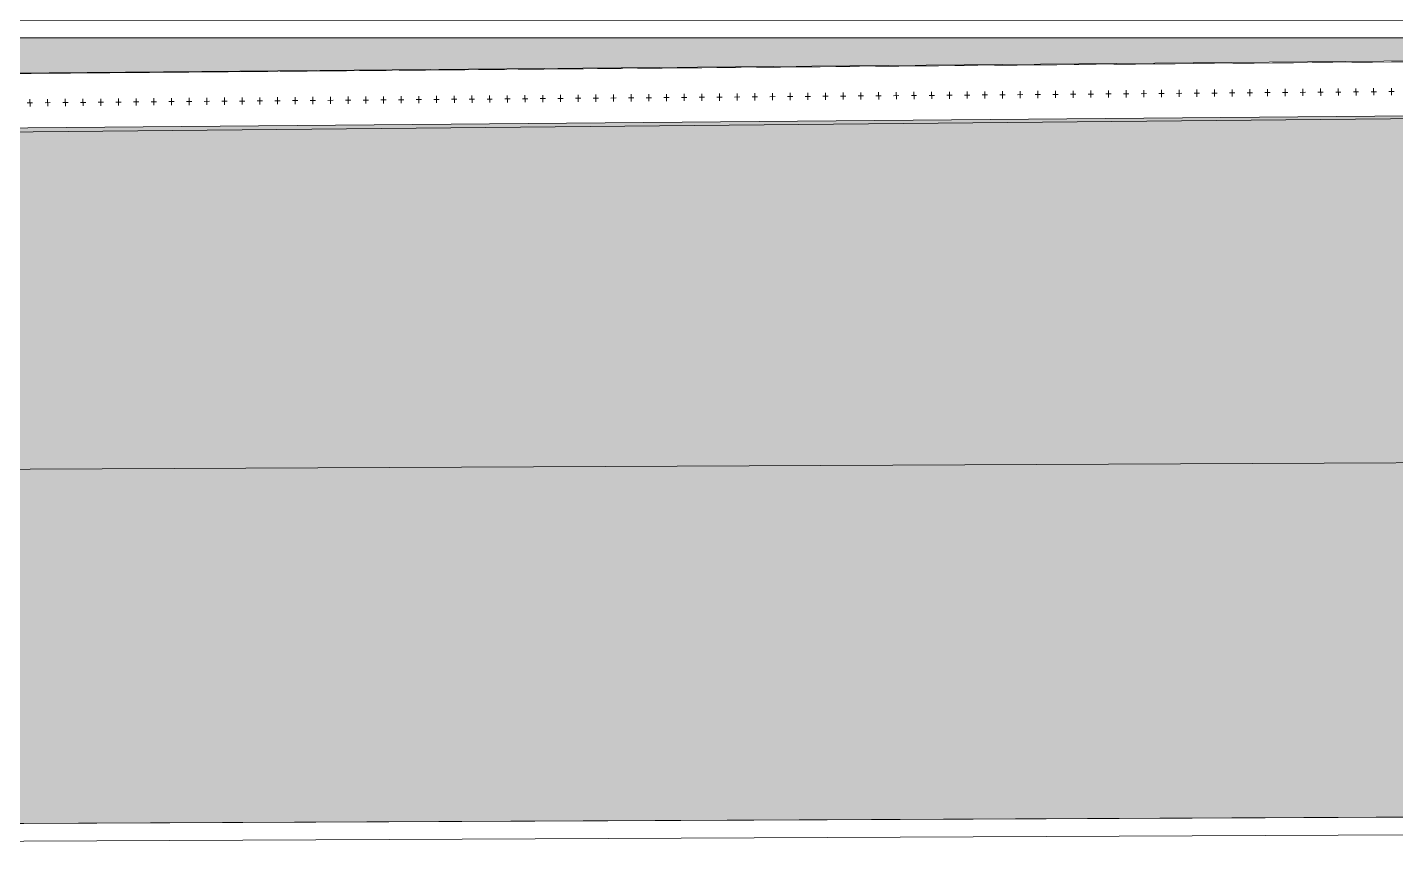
# Model space of a CAD drawing. Header units: millimetres. Extents: x -284281 to 1648660, y -821378 to -151356.
# Drawn here: x -198307 to -190587, y -275354 to -270728 of the extents above; entities that cross this region are included whole.
import ezdxf

# ---------------------------------------------------------------- set-up
doc = ezdxf.new("R2010")
doc.units = ezdxf.units.MM
doc.header["$MEASUREMENT"] = 0
doc.set_wipeout_variables(frame=1)
doc.linetypes.add('Wipeout_Contour', pattern=[1000, 0, -1000])
for name, color, linetype in [('Divers - Dessin général', 7, 'Continuous'), ('Sols_ Dalles', 7, 'Continuous'), ('Structure - Murs extérieurs', 7, 'Continuous'), ('TopoAlt', 7, 'Continuous')]:
    doc.layers.add(name, color=color, linetype=linetype)

# ---------------------------------------------------------------- blocks, each defined once
blk = doc.blocks.new('Dalle_4_1', base_point=(230490.2, -270775.9))
at = {"linetype": 'Continuous', "lineweight": 0, "true_color": 0x90b349}
blk.add_hatch(color=55, dxfattribs=at).paths.add_polyline_path([(230490.2, -270775.9), (230463.1, -270775.9), (230485.8, -270785.9)])
at = {"color": 7, "linetype": 'Continuous', "lineweight": 5, "flags": 128}
blk.add_lwpolyline([(230490.2, -270775.9), (230463.1, -270775.9), (230485.8, -270785.9)], close=True, dxfattribs=at)
blk = doc.blocks.new('Dalle_5_1', base_point=(233223.7, -270775.9))
at = {"linetype": 'Continuous', "lineweight": 0, "true_color": 0x90b349}
blk.add_hatch(color=55, dxfattribs=at).paths.add_polyline_path([(233223.7, -270775.9), (233196.7, -270775.9), (233219.3, -270785.9)])
at = {"color": 7, "linetype": 'Continuous', "lineweight": 5, "flags": 128}
blk.add_lwpolyline([(233223.7, -270775.9), (233196.7, -270775.9), (233219.3, -270785.9)], close=True, dxfattribs=at)
blk = doc.blocks.new('Dalle_13_1', base_point=(250537.6, -270787.4))
at = {"linetype": 'Continuous', "lineweight": 0, "true_color": 0x90b349}
blk.add_hatch(color=55, dxfattribs=at).paths.add_polyline_path([(250537.6, -270787.4), (220537.6, -270787.4), (220537.6, -273253.3), (250548.6, -273114.3), (250537.7, -271092.1), (250537.7, -271092.1, -0.001346), (250537.6, -271062.3), (250537.6, -271062.3)])
at = {"color": 7, "linetype": 'Continuous', "lineweight": 5, "flags": 128}
blk.add_lwpolyline([(250537.6, -270787.4), (220537.6, -270787.4), (220537.6, -273253.3), (250548.6, -273114.3), (250537.7, -271092.1), (250537.7, -271092.1, -0.001346), (250537.6, -271062.3), (250537.6, -271062.3)], format="xyb", close=True, dxfattribs=at)
blk = doc.blocks.new('Dalle_14_1', base_point=(217961.3, -273253.3))
at = {"layer": 'Sols_ Dalles', "linetype": 'Continuous', "lineweight": 0, "true_color": 0x2e271c}
blk.add_hatch(color=250, dxfattribs=at).paths.add_polyline_path([(217961.3, -273253.3, 0.415791), (219972.1, -275253.2), (252109.1, -275106, 0.414214), (254098.3, -273095.2), (254087.4, -271073, -0.001346), (254087.4, -271062.3), (253905.6, -271062.3), (253905.6, -267687.3), (253887.3, -267687.3), (253887.3, -265687.3), (250537.6, -265687.3), (250537.6, -270787.3), (250537.7, -271092.1), (250548.6, -273114.3), (220537.6, -273253.3), (220537.6, -270687.3), (220537.6, -265687.3), (219961.3, -265687.3, 0.258849), (218113.8, -267154.8, 0.098562), (217961.3, -267920.6)])
at = {"layer": 'Sols_ Dalles', "color": 250, "linetype": 'Continuous', "lineweight": 5, "true_color": 0x1f1f1f, "flags": 128}
blk.add_lwpolyline([(217961.3, -273253.3, 0.415791), (219972.1, -275253.2), (252109.1, -275106, 0.414214), (254098.3, -273095.2), (254087.4, -271073, -0.001346), (254087.4, -271062.3), (253905.6, -271062.3), (253905.6, -267687.3), (253887.3, -267687.3), (253887.3, -265687.3), (250537.6, -265687.3), (250537.6, -270787.3), (250537.7, -271092.1), (250548.6, -273114.3), (220537.6, -273253.3), (220537.6, -270687.3), (220537.6, -265687.3), (219961.3, -265687.3, 0.258849), (218113.8, -267154.8, 0.098562), (217961.3, -267920.6)], format="xyb", close=True, dxfattribs=at)
blk = doc.blocks.new('Mur_56_1', base_point=(218049.6, -271371.5))
at = {"color": 254, "linetype": 'Wipeout_Contour', "lineweight": 0, "ltscale": 1434044.950907383}
blk.add_wipeout([(218049.6, -271371.5), (250537.3, -271087.3), (250534.6, -270787.3), (218047, -271071.5)], dxfattribs=at).dxf.layer = 'TopoAlt'
at = {"layer": 'TopoAlt', "color": 190, "linetype": 'Continuous', "lineweight": 5, "true_color": 0x8002ff, "flags": 128}
for points in [[(250534.6, -270787.3), (218047, -271071.5)], [(218049.6, -271371.5), (250537.3, -271087.3)]]:
    blk.add_lwpolyline(points, dxfattribs=at)
blk = doc.blocks.new('Mur_61_1', base_point=(250537.6, -270787.3))
at = {"color": 254, "linetype": 'Wipeout_Contour', "lineweight": 0, "ltscale": 1436123.093929387}
blk.add_wipeout([(220637.6, -270787.3), (250437.6, -270787.3), (250437.6, -270687.3), (220637.6, -270687.3)], dxfattribs=at).dxf.layer = 'Structure - Murs extérieurs'
at = {"layer": 'Structure - Murs extérieurs', "color": 7, "linetype": 'Continuous', "lineweight": 5, "flags": 128}
blk.add_lwpolyline([(220537.6, -270787.3), (250537.6, -270787.3)], dxfattribs=at)
blk = doc.blocks.new('Mur_68_1', base_point=(219972.1, -275253.2))
at = {"color": 254, "linetype": 'Wipeout_Contour', "lineweight": 0, "ltscale": 1451160.509712916}
blk.add_wipeout([(219972.6, -275353.2), (252109.6, -275206), (252109.1, -275106), (219972.1, -275253.2)], dxfattribs=at).dxf.layer = 'Structure - Murs extérieurs'
at = {"layer": 'Structure - Murs extérieurs', "color": 7, "linetype": 'Continuous', "lineweight": 5, "flags": 128}
for points in [[(252109.1, -275106), (219972.1, -275253.2)], [(219972.6, -275353.2), (252109.6, -275206)]]:
    blk.add_lwpolyline(points, dxfattribs=at)
blk = doc.blocks.new('Garde-corps_1_1')
at = {"color": 7, "linetype": 'Continuous', "lineweight": 5}
for p, q in [((228634.6, -271127), (228635, -271167)), ((228734.4, -271126.2), (228734.7, -271166.2)), ((228834.1, -271125.4), (228834.5, -271165.4)), ((228933.9, -271124.6), (228934.2, -271164.6)), ((229033.7, -271123.7), (229034, -271163.7)), ((229133.4, -271122.9), (229133.7, -271162.9)), ((229233.2, -271122.1), (229233.5, -271162.1)), ((229332.9, -271121.3), (229333.2, -271161.3)), ((229432.7, -271120.5), (229433, -271160.5)), ((229532.4, -271119.7), (229532.8, -271159.7)), ((229632.2, -271118.8), (229632.5, -271158.8)), ((229731.9, -271118), (229732.3, -271158)), ((229831.7, -271117.2), (229832, -271157.2)), ((229931.5, -271116.4), (229931.8, -271156.4)), ((230031.2, -271115.6), (230031.5, -271155.6)), ((230131, -271114.7), (230131.3, -271154.7)), ((230230.7, -271113.9), (230231.1, -271153.9)), ((230330.5, -271113.1), (230330.8, -271153.1)), ((230430.2, -271112.3), (230430.6, -271152.3)), ((230530, -271111.5), (230530.3, -271151.5)), ((230629.7, -271110.6), (230630.1, -271150.6)), ((230729.5, -271109.8), (230729.8, -271149.8)), ((230829.3, -271109), (230829.6, -271149)), ((230929, -271108.2), (230929.3, -271148.2)), ((231028.8, -271107.4), (231029.1, -271147.4)), ((231143.7, -271126.4), (231113.7, -271126.7)), ((231128.5, -271106.5), (231128.9, -271146.5)), ((231243.4, -271125.6), (231213.4, -271125.8)), ((231228.3, -271105.7), (231228.6, -271145.7)), ((231343.2, -271124.8), (231313.2, -271125)), ((231328, -271104.9), (231328.4, -271144.9)), ((231443, -271124), (231413, -271124.2)), ((231427.8, -271104.1), (231428.1, -271144.1)), ((231542.7, -271123.1), (231512.7, -271123.4)), ((231527.6, -271103.3), (231527.9, -271143.3)), ((231642.5, -271122.3), (231612.5, -271122.6)), ((231627.3, -271102.4), (231627.6, -271142.4)), ((231742.2, -271121.5), (231712.2, -271121.7)), ((231727.1, -271101.6), (231727.4, -271141.6)), ((231842, -271120.7), (231812, -271120.9)), ((231826.8, -271100.8), (231827.1, -271140.8)), ((231941.7, -271119.9), (231911.7, -271120.1)), ((231926.6, -271100), (231926.9, -271140)), ((232041.5, -271119), (232011.5, -271119.3)), ((232026.3, -271099.2), (232026.7, -271139.2)), ((232141.3, -271118.2), (232111.3, -271118.5)), ((232126.1, -271098.3), (232126.4, -271138.3)), ((232241, -271117.4), (232211, -271117.6)), ((232225.8, -271097.5), (232226.2, -271137.5)), ((232340.8, -271116.6), (232310.8, -271116.8)), ((232325.6, -271096.7), (232325.9, -271136.7)), ((232440.5, -271115.8), (232410.5, -271116)), ((232425.4, -271095.9), (232425.7, -271135.9)), ((232540.3, -271114.9), (232510.3, -271115.2)), ((232525.1, -271095.1), (232525.4, -271135.1)), ((232640, -271114.1), (232610, -271114.4)), ((232624.9, -271094.2), (232625.2, -271134.2)), ((232739.8, -271113.3), (232709.8, -271113.6)), ((232724.6, -271093.4), (232725, -271133.4)), ((232839.5, -271112.5), (232809.5, -271112.7)), ((232824.4, -271092.6), (232824.7, -271132.6)), ((232939.3, -271111.7), (232909.3, -271111.9)), ((232924.1, -271091.8), (232924.5, -271131.8)), ((233039.1, -271110.8), (233009.1, -271111.1)), ((233023.9, -271091), (233024.2, -271131)), ((233138.8, -271110), (233108.8, -271110.3)), ((233123.6, -271090.2), (233124, -271130.1)), ((233238.6, -271109.2), (233208.6, -271109.5)), ((233223.4, -271089.3), (233223.7, -271129.3)), ((233338.3, -271108.4), (233308.3, -271108.6)), ((233323.2, -271088.5), (233323.5, -271128.5)), ((233438.1, -271107.6), (233408.1, -271107.8)), ((233422.9, -271087.7), (233423.2, -271127.7)), ((233537.8, -271106.7), (233507.8, -271107)), ((233522.7, -271086.9), (233523, -271126.9)), ((233637.6, -271105.9), (233607.6, -271106.2)), ((233622.4, -271086.1), (233622.8, -271126.1)), ((233737.3, -271105.1), (233707.3, -271105.4)), ((233722.2, -271085.2), (233722.5, -271125.2)), ((233837.1, -271104.3), (233807.1, -271104.5)), ((233821.9, -271084.4), (233822.3, -271124.4)), ((233936.9, -271103.5), (233906.9, -271103.7)), ((233921.7, -271083.6), (233922, -271123.6)), ((234036.6, -271102.7), (234006.6, -271102.9)), ((234021.5, -271082.8), (234021.8, -271122.8)), ((234136.4, -271101.8), (234106.4, -271102.1)), ((234121.2, -271082), (234121.5, -271122)), ((234236.1, -271101), (234206.1, -271101.3)), ((234221, -271081.1), (234221.3, -271121.1)), ((234335.9, -271100.2), (234305.9, -271100.4)), ((234320.7, -271080.3), (234321, -271120.3)), ((234435.6, -271099.4), (234405.6, -271099.6)), ((234420.5, -271079.5), (234420.8, -271119.5)), ((234535.4, -271098.6), (234505.4, -271098.8)), ((234520.2, -271078.7), (234520.6, -271118.7)), ((234635.2, -271097.7), (234605.2, -271098)), ((234620, -271077.9), (234620.3, -271117.9)), ((234734.9, -271096.9), (234704.9, -271097.2)), ((234719.7, -271077), (234720.1, -271117)), ((234834.7, -271096.1), (234804.7, -271096.3)), ((234819.5, -271076.2), (234819.8, -271116.2)), ((234934.4, -271095.3), (234904.4, -271095.5)), ((234919.3, -271075.4), (234919.6, -271115.4)), ((235034.2, -271094.5), (235004.2, -271094.7)), ((235019, -271074.6), (235019.3, -271114.6)), ((235133.9, -271093.6), (235103.9, -271093.9)), ((235118.8, -271073.8), (235119.1, -271113.8)), ((235233.7, -271092.8), (235203.7, -271093.1)), ((235218.5, -271072.9), (235218.9, -271112.9)), ((235333.4, -271092), (235303.4, -271092.2)), ((235318.3, -271072.1), (235318.6, -271112.1)), ((235433.2, -271091.2), (235403.2, -271091.4)), ((235418, -271071.3), (235418.4, -271111.3)), ((235533, -271090.4), (235503, -271090.6)), ((235517.8, -271070.5), (235518.1, -271110.5)), ((227851.7, -271153.5), (227821.7, -271153.7)), ((227836.6, -271133.6), (227836.9, -271173.6)), ((227951.5, -271152.6), (227921.5, -271152.9)), ((227936.3, -271132.8), (227936.7, -271172.8)), ((228051.3, -271151.8), (228021.3, -271152.1)), ((228036.1, -271131.9), (228036.4, -271171.9)), ((228151, -271151), (228121, -271151.2)), ((228135.8, -271131.1), (228136.2, -271171.1)), ((228250.8, -271150.2), (228220.8, -271150.4)), ((228235.6, -271130.3), (228235.9, -271170.3)), ((228350.5, -271149.4), (228320.5, -271149.6)), ((228335.4, -271129.5), (228335.7, -271169.5)), ((228450.3, -271148.5), (228420.3, -271148.8)), ((228435.1, -271128.7), (228435.4, -271168.7)), ((228550, -271147.7), (228520, -271148)), ((228534.9, -271127.8), (228535.2, -271167.8)), ((228649.8, -271146.9), (228619.8, -271147.2)), ((228749.5, -271146.1), (228719.5, -271146.3)), ((228849.3, -271145.3), (228819.3, -271145.5)), ((228949.1, -271144.4), (228919.1, -271144.7)), ((229048.8, -271143.6), (229018.8, -271143.9)), ((229148.6, -271142.8), (229118.6, -271143.1)), ((229248.3, -271142), (229218.3, -271142.2)), ((229348.1, -271141.2), (229318.1, -271141.4)), ((229447.8, -271140.3), (229417.8, -271140.6)), ((229547.6, -271139.5), (229517.6, -271139.8)), ((229647.4, -271138.7), (229617.4, -271139)), ((229747.1, -271137.9), (229717.1, -271138.1)), ((229846.9, -271137.1), (229816.9, -271137.3)), ((229946.6, -271136.3), (229916.6, -271136.5)), ((230046.4, -271135.4), (230016.4, -271135.7)), ((230146.1, -271134.6), (230116.1, -271134.9)), ((230245.9, -271133.8), (230215.9, -271134)), ((230345.6, -271133), (230315.6, -271133.2)), ((230445.4, -271132.2), (230415.4, -271132.4)), ((230545.2, -271131.3), (230515.2, -271131.6)), ((230644.9, -271130.5), (230614.9, -271130.8)), ((230744.7, -271129.7), (230714.7, -271129.9)), ((230844.4, -271128.9), (230814.4, -271129.1)), ((230944.2, -271128.1), (230914.2, -271128.3)), ((231043.9, -271127.2), (231013.9, -271127.5))]:
    blk.add_line(p, q, dxfattribs=at)
blk = doc.blocks.new('Garde-corps_3_1')
at = {"color": 7, "linetype": 'Continuous', "lineweight": 5}
for p, q in [((228634.6, -271127), (228635, -271167)), ((228734.4, -271126.2), (228734.7, -271166.2)), ((228834.1, -271125.4), (228834.5, -271165.4)), ((228933.9, -271124.6), (228934.2, -271164.6)), ((229033.7, -271123.7), (229034, -271163.7)), ((229133.4, -271122.9), (229133.7, -271162.9)), ((229233.2, -271122.1), (229233.5, -271162.1)), ((229332.9, -271121.3), (229333.2, -271161.3)), ((229432.7, -271120.5), (229433, -271160.5)), ((229532.4, -271119.7), (229532.8, -271159.7)), ((229632.2, -271118.8), (229632.5, -271158.8)), ((229731.9, -271118), (229732.3, -271158)), ((229831.7, -271117.2), (229832, -271157.2)), ((229931.5, -271116.4), (229931.8, -271156.4)), ((230031.2, -271115.6), (230031.5, -271155.6)), ((230131, -271114.7), (230131.3, -271154.7)), ((230230.7, -271113.9), (230231.1, -271153.9)), ((230330.5, -271113.1), (230330.8, -271153.1)), ((230430.2, -271112.3), (230430.6, -271152.3)), ((230530, -271111.5), (230530.3, -271151.5)), ((230629.7, -271110.6), (230630.1, -271150.6)), ((230729.5, -271109.8), (230729.8, -271149.8)), ((230829.3, -271109), (230829.6, -271149)), ((230929, -271108.2), (230929.3, -271148.2)), ((231028.8, -271107.4), (231029.1, -271147.4)), ((231143.7, -271126.4), (231113.7, -271126.7)), ((231128.5, -271106.5), (231128.9, -271146.5)), ((231243.4, -271125.6), (231213.4, -271125.8)), ((231228.3, -271105.7), (231228.6, -271145.7)), ((231343.2, -271124.8), (231313.2, -271125)), ((231328, -271104.9), (231328.4, -271144.9)), ((231443, -271124), (231413, -271124.2)), ((231427.8, -271104.1), (231428.1, -271144.1)), ((231542.7, -271123.1), (231512.7, -271123.4)), ((231527.6, -271103.3), (231527.9, -271143.3)), ((231642.5, -271122.3), (231612.5, -271122.6)), ((231627.3, -271102.4), (231627.6, -271142.4)), ((231742.2, -271121.5), (231712.2, -271121.7)), ((231727.1, -271101.6), (231727.4, -271141.6)), ((231842, -271120.7), (231812, -271120.9)), ((231826.8, -271100.8), (231827.1, -271140.8)), ((231941.7, -271119.9), (231911.7, -271120.1)), ((231926.6, -271100), (231926.9, -271140)), ((232041.5, -271119), (232011.5, -271119.3)), ((232026.3, -271099.2), (232026.7, -271139.2)), ((232141.3, -271118.2), (232111.3, -271118.5)), ((232126.1, -271098.3), (232126.4, -271138.3)), ((232241, -271117.4), (232211, -271117.6)), ((232225.8, -271097.5), (232226.2, -271137.5)), ((232340.8, -271116.6), (232310.8, -271116.8)), ((232325.6, -271096.7), (232325.9, -271136.7)), ((232440.5, -271115.8), (232410.5, -271116)), ((232425.4, -271095.9), (232425.7, -271135.9)), ((232540.3, -271114.9), (232510.3, -271115.2)), ((232525.1, -271095.1), (232525.4, -271135.1)), ((232640, -271114.1), (232610, -271114.4)), ((232624.9, -271094.2), (232625.2, -271134.2)), ((232739.8, -271113.3), (232709.8, -271113.6)), ((232724.6, -271093.4), (232725, -271133.4)), ((232839.5, -271112.5), (232809.5, -271112.7)), ((232824.4, -271092.6), (232824.7, -271132.6)), ((232939.3, -271111.7), (232909.3, -271111.9)), ((232924.1, -271091.8), (232924.5, -271131.8)), ((233039.1, -271110.8), (233009.1, -271111.1)), ((233023.9, -271091), (233024.2, -271131)), ((233138.8, -271110), (233108.8, -271110.3)), ((233123.6, -271090.2), (233124, -271130.1)), ((233238.6, -271109.2), (233208.6, -271109.5)), ((233223.4, -271089.3), (233223.7, -271129.3)), ((233338.3, -271108.4), (233308.3, -271108.6)), ((233323.2, -271088.5), (233323.5, -271128.5)), ((233438.1, -271107.6), (233408.1, -271107.8)), ((233422.9, -271087.7), (233423.2, -271127.7)), ((233537.8, -271106.7), (233507.8, -271107)), ((233522.7, -271086.9), (233523, -271126.9)), ((233637.6, -271105.9), (233607.6, -271106.2)), ((233622.4, -271086.1), (233622.8, -271126.1)), ((233737.3, -271105.1), (233707.3, -271105.4)), ((233722.2, -271085.2), (233722.5, -271125.2)), ((233837.1, -271104.3), (233807.1, -271104.5)), ((233821.9, -271084.4), (233822.3, -271124.4)), ((233936.9, -271103.5), (233906.9, -271103.7)), ((233921.7, -271083.6), (233922, -271123.6)), ((234036.6, -271102.7), (234006.6, -271102.9)), ((234021.5, -271082.8), (234021.8, -271122.8)), ((234136.4, -271101.8), (234106.4, -271102.1)), ((234121.2, -271082), (234121.5, -271122)), ((234236.1, -271101), (234206.1, -271101.3)), ((234221, -271081.1), (234221.3, -271121.1)), ((234335.9, -271100.2), (234305.9, -271100.4)), ((234320.7, -271080.3), (234321, -271120.3)), ((234435.6, -271099.4), (234405.6, -271099.6)), ((234420.5, -271079.5), (234420.8, -271119.5)), ((234535.4, -271098.6), (234505.4, -271098.8)), ((234520.2, -271078.7), (234520.6, -271118.7)), ((234635.2, -271097.7), (234605.2, -271098)), ((234620, -271077.9), (234620.3, -271117.9)), ((234734.9, -271096.9), (234704.9, -271097.2)), ((234719.7, -271077), (234720.1, -271117)), ((234834.7, -271096.1), (234804.7, -271096.3)), ((234819.5, -271076.2), (234819.8, -271116.2)), ((234934.4, -271095.3), (234904.4, -271095.5)), ((234919.3, -271075.4), (234919.6, -271115.4)), ((235034.2, -271094.5), (235004.2, -271094.7)), ((235019, -271074.6), (235019.3, -271114.6)), ((235133.9, -271093.6), (235103.9, -271093.9)), ((235118.8, -271073.8), (235119.1, -271113.8)), ((235233.7, -271092.8), (235203.7, -271093.1)), ((235218.5, -271072.9), (235218.9, -271112.9)), ((235333.4, -271092), (235303.4, -271092.2)), ((235318.3, -271072.1), (235318.6, -271112.1)), ((235433.2, -271091.2), (235403.2, -271091.4)), ((235418, -271071.3), (235418.4, -271111.3)), ((235533, -271090.4), (235503, -271090.6)), ((235517.8, -271070.5), (235518.1, -271110.5)), ((227851.7, -271153.5), (227821.7, -271153.7)), ((227836.6, -271133.6), (227836.9, -271173.6)), ((227951.5, -271152.6), (227921.5, -271152.9)), ((227936.3, -271132.8), (227936.7, -271172.8)), ((228051.3, -271151.8), (228021.3, -271152.1)), ((228036.1, -271131.9), (228036.4, -271171.9)), ((228151, -271151), (228121, -271151.2)), ((228135.8, -271131.1), (228136.2, -271171.1)), ((228250.8, -271150.2), (228220.8, -271150.4)), ((228235.6, -271130.3), (228235.9, -271170.3)), ((228350.5, -271149.4), (228320.5, -271149.6)), ((228335.4, -271129.5), (228335.7, -271169.5)), ((228450.3, -271148.5), (228420.3, -271148.8)), ((228435.1, -271128.7), (228435.4, -271168.7)), ((228550, -271147.7), (228520, -271148)), ((228534.9, -271127.8), (228535.2, -271167.8)), ((228649.8, -271146.9), (228619.8, -271147.2)), ((228749.5, -271146.1), (228719.5, -271146.3)), ((228849.3, -271145.3), (228819.3, -271145.5)), ((228949.1, -271144.4), (228919.1, -271144.7)), ((229048.8, -271143.6), (229018.8, -271143.9)), ((229148.6, -271142.8), (229118.6, -271143.1)), ((229248.3, -271142), (229218.3, -271142.2)), ((229348.1, -271141.2), (229318.1, -271141.4)), ((229447.8, -271140.3), (229417.8, -271140.6)), ((229547.6, -271139.5), (229517.6, -271139.8)), ((229647.4, -271138.7), (229617.4, -271139)), ((229747.1, -271137.9), (229717.1, -271138.1)), ((229846.9, -271137.1), (229816.9, -271137.3)), ((229946.6, -271136.3), (229916.6, -271136.5)), ((230046.4, -271135.4), (230016.4, -271135.7)), ((230146.1, -271134.6), (230116.1, -271134.9)), ((230245.9, -271133.8), (230215.9, -271134)), ((230345.6, -271133), (230315.6, -271133.2)), ((230445.4, -271132.2), (230415.4, -271132.4)), ((230545.2, -271131.3), (230515.2, -271131.6)), ((230644.9, -271130.5), (230614.9, -271130.8)), ((230744.7, -271129.7), (230714.7, -271129.9)), ((230844.4, -271128.9), (230814.4, -271129.1)), ((230944.2, -271128.1), (230914.2, -271128.3)), ((231043.9, -271127.2), (231013.9, -271127.5))]:
    blk.add_line(p, q, dxfattribs=at)

msp = doc.modelspace()

# ---------------------------------------------------------------- hatches: boundary and pattern name
at = {"linetype": 'Continuous', "lineweight": 0, "true_color": 0x90b349}
msp.add_hatch(color=55, dxfattribs=at).paths.add_polyline_path([(-175591.76314, -270787.35355), (-205591.76314, -270787.35355), (-205591.76314, -273253.26877), (-175580.71657, -273114.34105), (-175591.60232, -271092.1288), (-175591.6678, -271092.12915, -0.001345761), (-175591.74821, -271062.25464), (-175591.76314, -271062.25464)])
at = {"layer": 'Sols_ Dalles', "linetype": 'Continuous', "lineweight": 0, "true_color": 0x2e271c}
msp.add_hatch(color=250, dxfattribs=at).paths.add_polyline_path([(-208168.02222, -273253.26877, 0.4157910988), (-206157.25619, -275253.23979), (-174020.265, -275105.96997, 0.4142135624), (-172031.06001, -273095.23292), (-172041.94576, -271073.02067, -0.001345761), (-172041.97474, -271062.25464), (-172041.97474, -267687.29374), (-172041.97474, -265687.29374), (-175591.76314, -265687.29374), (-175591.76314, -270787.29219), (-175591.60232, -271092.1288), (-175580.71657, -273114.34105), (-205591.76314, -273253.26877), (-205591.76314, -270687.29374), (-205591.76314, -265687.29374), (-206168.02222, -265687.29374, 0.2588489053), (-208015.56832, -267154.75238, 0.0985616194), (-208168.02222, -267920.63319)])

# ---------------------------------------------------------------- linework, layer by layer
at = {"color": 9, "linetype": 'Continuous', "lineweight": 5}
msp.add_lwpolyline([(-208256.2426, -273475.38502, 0.3865533313), (-206058.31933, -275253.23979), (-190681.3397, -275196.19066), (-182697.89344, -275116.10287, 0.0051889555), (-182644.79769, -275105.96997), (-173921.32814, -275105.96997, 0.4142135624), (-171932.12315, -273095.23292), (-171943.0089, -271073.02067, -0.001345761), (-171943.03788, -271062.25464), (-171943.03788, -267687.29374), (-171943.03788, -265687.29374), (-173921.32814, -265687.29374), (-175591.76314, -265687.29374), (-175591.76314, -270687.29374), (-205491.76314, -270687.29374), (-205491.76314, -265687.29374), (-205491.76314, -265587.29374), (-206176.19022, -265587.29374), (-206173.85271, -265605.82722, 0.2588490016), (-208011.65088, -266951.54513), (-208028.61366, -266943.72092, 0.0985615086), (-208259.38232, -267730.33623), (-208266.6445, -273329.32486, 0.0251892193)], format="xyb", close=True, dxfattribs=at)
at = {"color": 7, "linetype": 'Continuous', "lineweight": 5}
msp.add_lwpolyline([(-175591.76314, -270787.35355), (-205591.76314, -270787.35355), (-205591.76314, -273253.26877), (-175580.71657, -273114.34105), (-175591.60232, -271092.1288), (-175591.6678, -271092.12915, -0.001345761), (-175591.74821, -271062.25464), (-175591.76314, -271062.25464)], format="xyb", close=True, dxfattribs=at)
at = {"color": 253, "linetype": 'Continuous', "lineweight": 5, "true_color": 0x9f9f9f, "flags": 128}
msp.add_lwpolyline([(-175580.71657, -273114.34105), (-205591.76314, -273253.26877)], dxfattribs=at)
at = {"layer": 'Sols_ Dalles', "color": 7, "linetype": 'Continuous', "lineweight": 5, "flags": 128}
msp.add_lwpolyline([(-208168.02222, -273253.26877, 0.4157910988), (-206157.25619, -275253.23979), (-174020.265, -275105.96997, 0.4142135624), (-172031.06001, -273095.23292), (-172041.94576, -271073.02067, -0.001345761), (-172041.97474, -271062.25464), (-172041.97474, -267687.29374), (-172041.97474, -265687.29374), (-175591.76314, -265687.29374), (-175591.76314, -270787.29219), (-175591.60232, -271092.1288), (-175580.71657, -273114.34105), (-205591.76314, -273253.26877), (-205591.76314, -270687.29374), (-205591.76314, -265687.29374), (-206168.02222, -265687.29374, 0.2588489053), (-208015.56832, -267154.75238, 0.0985616194), (-208168.02222, -267920.63319)], format="xyb", close=True, dxfattribs=at)
at = {"layer": 'Sols_ Dalles', "color": 250, "linetype": 'Continuous', "lineweight": 5, "true_color": 0x1f1f1f}
msp.add_lwpolyline([(-208168.02222, -273253.26877, 0.4157910988), (-206157.25619, -275253.23979), (-174020.265, -275105.96997, 0.4142135624), (-172031.06001, -273095.23292), (-172041.94576, -271073.02067, -0.001345761), (-172041.97474, -271062.25464), (-172041.97474, -267687.29374), (-172041.97474, -265687.29374), (-175591.76314, -265687.29374), (-175591.76314, -270787.29219), (-175591.60232, -271092.1288), (-175580.71657, -273114.34105), (-205591.76314, -273253.26877), (-205591.76314, -270687.29374), (-205591.76314, -265687.29374), (-206168.02222, -265687.29374, 0.2588489053), (-208015.56832, -267154.75238, 0.0985616194), (-208168.02222, -267920.63319)], format="xyb", close=True, dxfattribs=at)

# ---------------------------------------------------------------- block references
at = {"color": 7, "linetype": 'Continuous', "lineweight": 5}
for name, p in [('Dalle_13_1', (-175591.76314, -270787.35355)), ('Dalle_4_1', (-195639.13946, -270775.93551)), ('Dalle_5_1', (-192905.61495, -270775.93551))]:
    msp.add_blockref(name, p, dxfattribs=at)
at = {"layer": 'Sols_ Dalles', "color": 250, "linetype": 'Continuous', "lineweight": 5, "true_color": 0x1f1f1f}
msp.add_blockref('Dalle_14_1', (-208168.02222, -273253.26877), dxfattribs=at)

# ---------------------------------------------------------------- next in the draw order: block references
at = {"layer": 'Structure - Murs extérieurs', "color": 211, "lineweight": 5, "true_color": 0xfe55ff}
msp.add_blockref('Mur_68_1', (-206157.25619, -275253.23979), dxfattribs=at)
at = {"layer": 'TopoAlt', "color": 211, "lineweight": 5, "true_color": 0xfe55ff}
msp.add_blockref('Mur_56_1', (-208079.75022, -271371.49266), dxfattribs=at)

# ---------------------------------------------------------------- next in the draw order: linework, layer by layer
at = {"layer": 'Structure - Murs extérieurs', "color": 7, "linetype": 'Continuous', "lineweight": 5}
for points in [[(-174020.265, -275105.96997), (-206157.25619, -275253.23979)], [(-206156.7584, -275353.23856), (-174019.76721, -275205.96874)]]:
    msp.add_lwpolyline(points, dxfattribs=at)

# ---------------------------------------------------------------- next in the draw order: block references
at = {"layer": 'Structure - Murs extérieurs', "color": 211, "lineweight": 5, "true_color": 0xfe55ff}
msp.add_blockref('Mur_61_1', (-175591.76314, -270787.29219), dxfattribs=at)

# ---------------------------------------------------------------- next in the draw order: linework, layer by layer
at = {"layer": 'Structure - Murs extérieurs', "color": 7, "linetype": 'Continuous', "lineweight": 5}
msp.add_lwpolyline([(-205591.76314, -270787.2922), (-175591.76314, -270787.29219)], dxfattribs=at)
at = {"layer": 'TopoAlt', "color": 190, "linetype": 'Continuous', "lineweight": 5, "true_color": 0x8002ff}
msp.add_lwpolyline([(-172242.98415, -270769.24799), (-208082.37461, -271071.50414)], dxfattribs=at)

# ---------------------------------------------------------------- next in the draw order: wipeouts: each hides what was drawn before it
at = {"color": 254, "linetype": 'Wipeout_Contour', "lineweight": 0, "ltscale": 1438589.353908819}
msp.add_wipeout([(-172242.98415, -270769.24799), (-208082.38, -271070.50182), (-208080.71452, -271379.89247), (-172243.03818, -271069.25262)], dxfattribs=at).dxf.layer = 'TopoAlt'

# ---------------------------------------------------------------- next in the draw order: linework, layer by layer
at = {"color": 253, "linetype": 'Continuous', "lineweight": 5, "true_color": 0x9f9f9f, "flags": 128}
msp.add_lwpolyline([(-175591.76314, -265687.29374), (-175591.76314, -271062.25464), (-175591.74821, -271062.25464, 0.001345761), (-175591.6678, -271092.12915), (-175591.60232, -271092.1288), (-175580.71657, -273114.34105), (-205591.76314, -273253.26877), (-205591.76314, -265687.29374)], format="xyb", dxfattribs=at)
at = {"layer": 'Divers - Dessin général', "color": 14, "linetype": 'Continuous', "lineweight": 5, "true_color": 0x990000}
msp.add_lwpolyline([(-171923.65542, -163437.63526), (-171943.03788, -271067.6377), (-273272.94367, -272027.63374), (-273290.3137, -197317.63509), (-273293.65591, -163437.63526)], close=True, dxfattribs=at)
at = {"layer": 'Structure - Murs extérieurs', "color": 7, "linetype": 'Continuous', "lineweight": 5, "flags": 128}
for points in [[(-175691.76314, -270687.29219), (-205491.76314, -270687.2922), (-205491.76313, -265687.29372), (-205491.76313, -265587.29373), (-205591.76311, -265587.29373), (-206176.19022, -265587.29374, 0.2597271562), (-208107.94504, -267116.45694, 0.0985618016), (-208268.02222, -267920.63319), (-208268.02222, -273253.26877, 0.4157854419), (-206156.7584, -275353.23856), (-174019.76721, -275205.96874, 0.4142192129)], [(-174020.265, -275105.96997), (-206157.25619, -275253.23979, -0.4157910988), (-208168.02222, -273253.26877), (-208168.02222, -267920.63319, -0.0985616194), (-208015.56832, -267154.75238, -0.2588489041), (-206168.02225, -265687.29372), (-205591.76311, -265687.29372), (-205591.76314, -270687.2922), (-205591.76314, -270787.2922), (-205491.76314, -270787.2922), (-175691.76314, -270787.29219)]]:
    msp.add_lwpolyline(points, format="xyb", dxfattribs=at)
at = {"layer": 'TopoAlt', "color": 7, "linetype": 'Continuous', "lineweight": 5, "flags": 128}
msp.add_lwpolyline([(-172242.98415, -270769.24799), (-208082.38, -271070.50182), (-208080.71452, -271379.89247), (-172243.03818, -271069.25262)], close=True, dxfattribs=at)

# ---------------------------------------------------------------- next in the draw order: block references
at = {"color": 7, "linetype": 'Continuous', "lineweight": 5}
for name in ['Garde-corps_1_1', 'Garde-corps_3_1']:
    msp.add_blockref(name, (-426129.3317, 0), dxfattribs=at)

doc.saveas('drawing.dxf')
